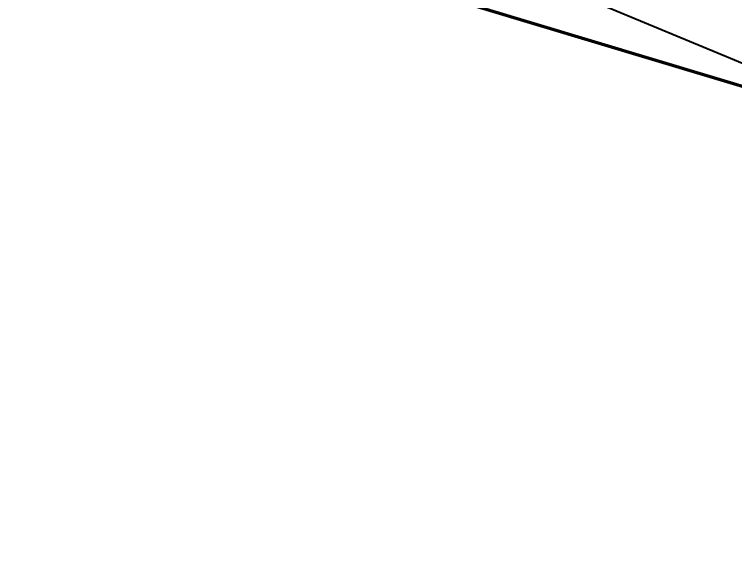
# Model space of a CAD drawing. Header units: metres. Extents: x 0 to 1324930, y 0 to 1631912.
# Drawn here: x 252407 to 253079, y 1627665 to 1628171 of the extents above; entities that cross this region are included whole.
import ezdxf

# ---------------------------------------------------------------- set-up
doc = ezdxf.new("R2010")
doc.units = ezdxf.units.M
doc.header["$MEASUREMENT"] = 0
doc.layers.add('limites_communes_2025', color=7, linetype='Continuous', lineweight=0)
doc.layers.add('limites_sections', color=7, linetype='Continuous')

msp = doc.modelspace()

# ---------------------------------------------------------------- linework, layer by layer
at = {"layer": 'limites_communes_2025', "color": 3, "lineweight": 80, "flags": 128}
msp.add_lwpolyline([(254038.75, 1627661.25), (253911.25, 1627698.75), (253791.25, 1627743.75), (253618.75, 1627803.75), (253468.75, 1627871.25), (253371.25, 1627908.75), (253303.75, 1627991.25), (253198.75, 1628051.25), (253108.75, 1628096.25), (252786.25, 1628193.75), (252508.75, 1628291.25), (252343.75, 1628343.75)], dxfattribs=at)
at = {"layer": 'limites_sections', "color": 112, "linetype": 'Continuous', "lineweight": 40, "extrusion": (-1.87173e-09, -9.63983e-10, 1), "elevation": -0.00205, "flags": 128}
msp.add_lwpolyline([(253469.82084, 1628503.17614), (253488.58964, 1628500.41443), (253454.87949, 1628458.45481), (253455.86901, 1628419.14669), (253456.67725, 1628387.03977), (253456.72541, 1628385.12663), (253456.8268, 1628378.59077), (253456.09285, 1628349.73443), (253454.03286, 1628268.7428), (253388.28287, 1628177.21207), (253374.26849, 1628101.94024), (253305.37539, 1628033.50285), (252724.25043, 1628275.00653), (252729.81031, 1628341.80532), (252735.30242, 1628407.78978), (252753.24186, 1628623.32182), (252721.72186, 1628619.43782), (252719.11116, 1628633.48746), (252714.79736, 1628656.70232), (252707.87286, 1628693.96682), (252708.1785, 1628714.65705), (252708.49991, 1628736.41507), (252708.92257, 1628765.02786), (252709.54665, 1628807.27601), (252710.02398, 1628836.27541), (252766.51681, 1628874.56219), (252777.80737, 1628875.20736), (252792.59454, 1628876.05234), (252806.68043, 1628876.85725), (252821.79945, 1628877.72119), (252840.09874, 1628878.76687), (252853.87009, 1628879.5538), (252869.67308, 1628880.45683), (252881.50225, 1628881.13278), (252890.23491, 1628881.63179), (252896.72449, 1628882.00262), (252900.6388, 1628882.2263), (252915.41934, 1628884.05997), (252947.8723, 1628888.08609), (252995.1058, 1628893.94587), (253038.77185, 1628895.22744), (253072.39909, 1628896.21438), (253084.09137, 1628889.07052), (253103.78085, 1628877.04045), (253120.36733, 1628866.90627), (253135.16261, 1628857.86651), (253140.02365, 1628843.37896), (253144.88469, 1628828.89142), (253158.88819, 1628822.54624), (253184.20263, 1628811.07591), (253223.52056, 1628793.26041), (253250.15887, 1628785.95727), (253263.79345, 1628773.4373), (253279.13654, 1628744.45583), (253296.18444, 1628717.17928), (253350.96302, 1628668.58952), (253387.61075, 1628636.0822), (253479.03706, 1628554.98513), (253469.82084, 1628503.17614)], close=True, dxfattribs=at)

doc.saveas('drawing.dxf')
